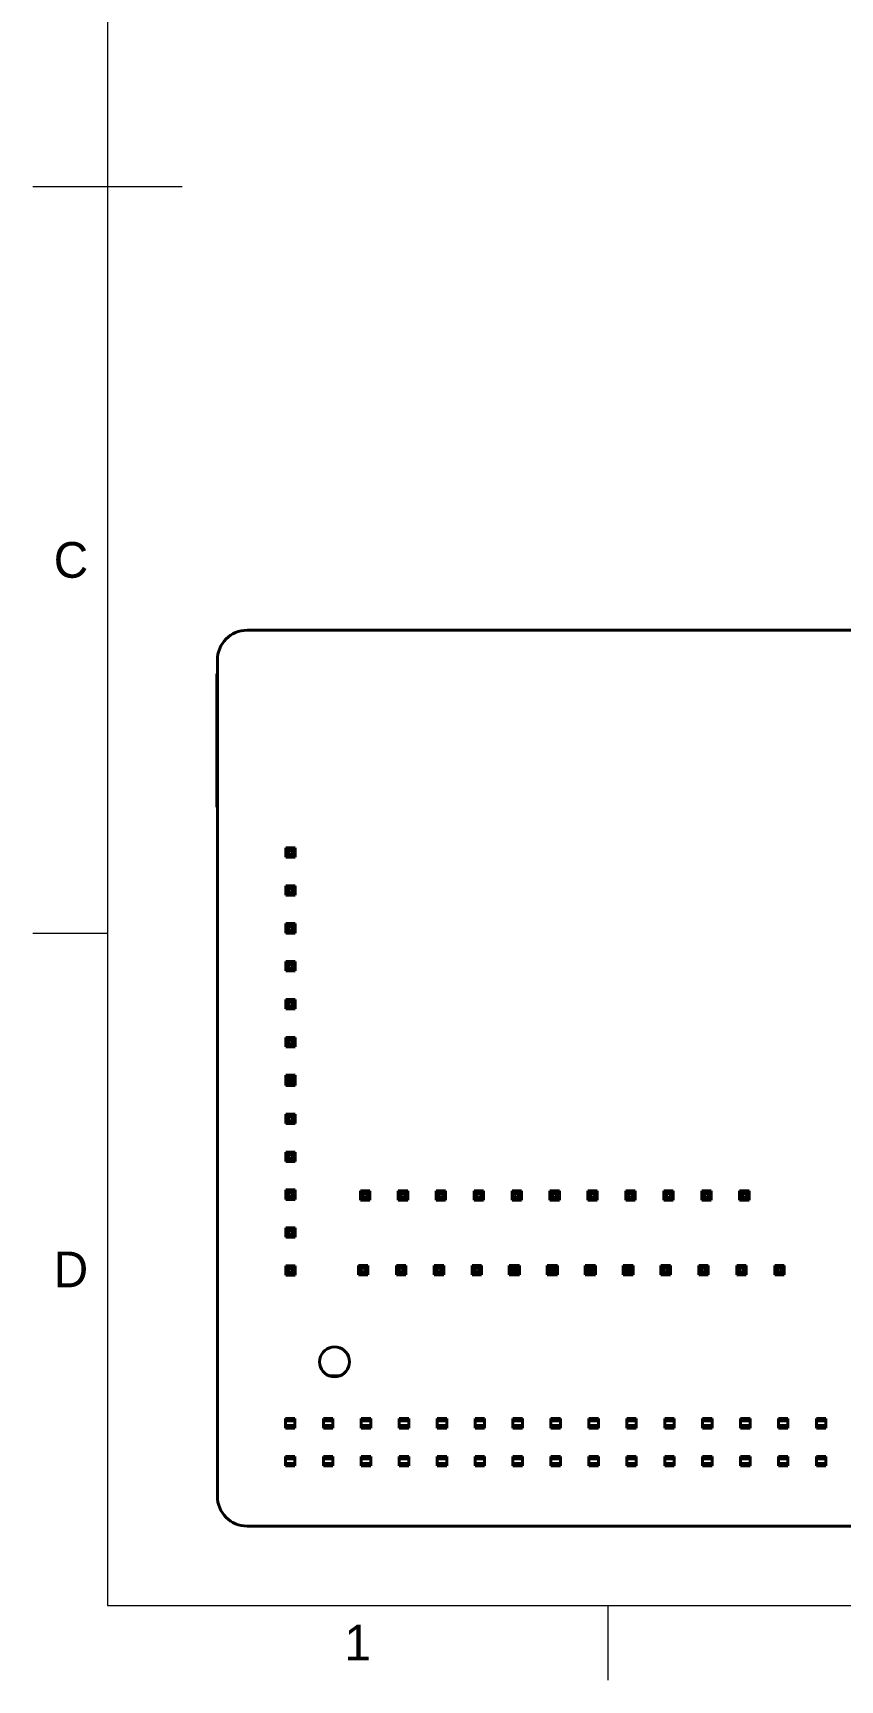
# Model space of a CAD drawing. Header units: millimetres. Extents: x 15 to 292, y 5 to 205.
# Drawn here: x 15 to 69.1, y 5 to 115.3 of the extents above; entities that cross this region are included whole.
import ezdxf

# ---------------------------------------------------------------- set-up
doc = ezdxf.new("R2010")
doc.units = ezdxf.units.MM
doc.layers.add('Border', color=7, linetype='Continuous')
doc.layers.add('Geometries', color=7, linetype='Continuous')
doc.styles.add('Shapr0', font='txt', dxfattribs={"height": 2.3925})

msp = doc.modelspace()

# ---------------------------------------------------------------- linework, layer by layer
at = {"layer": 'Border', "linetype": 'Continuous', "lineweight": 15}
for p, q in [((20, 200), (20, 10)), ((25, 105), (15, 105)), ((20, 55), (15, 55)), ((20, 10), (287, 10)), ((53.5, 10), (53.5, 5))]:
    msp.add_line(p, q, dxfattribs=at)
at = {"layer": 'Geometries', "linetype": 'Continuous', "lineweight": 40}
for p, q in [((70.16, 75.31), (29.35, 75.31)), ((27.35, 73.31), (27.35, 72.39)), ((27.32, 71.1), (27.32, 72.39)), ((27.32, 72.39), (27.35, 72.39)), ((27.35, 72.39), (27.35, 71.1)), ((27.32, 64.74), (27.32, 71.1)), ((27.32, 71.1), (27.35, 71.1)), ((27.35, 71.1), (27.35, 64.74)), ((27.32, 63.45), (27.32, 64.74)), ((27.32, 64.74), (27.35, 64.74)), ((27.35, 64.74), (27.35, 63.45)), ((27.32, 63.45), (27.35, 63.45)), ((27.35, 63.45), (27.35, 17.31)), ((32.13, 60.55), (31.94, 60.74)), ((32.57, 60.74), (31.94, 60.74)), ((31.94, 60.74), (31.94, 60.11)), ((32.57, 60.74), (32.38, 60.55)), ((32.57, 60.11), (32.57, 60.74)), ((31.94, 60.11), (32.13, 60.3)), ((31.94, 60.11), (31.94, 60.11)), ((31.94, 60.11), (32.57, 60.11)), ((32.13, 60.55), (32.13, 60.3)), ((32.38, 60.55), (32.13, 60.55)), ((32.13, 60.3), (32.38, 60.3)), ((32.38, 60.3), (32.38, 60.55)), ((32.57, 60.11), (32.38, 60.3)), ((32.57, 60.11), (32.57, 60.11)), ((32.57, 58.2), (31.94, 58.2)), ((32.13, 58.01), (31.94, 58.2)), ((31.94, 58.2), (31.94, 57.57)), ((31.94, 57.57), (32.13, 57.76)), ((31.94, 57.57), (32.57, 57.57)), ((31.94, 57.57), (31.94, 57.57)), ((32.13, 58.01), (32.13, 57.76)), ((32.38, 58.01), (32.13, 58.01)), ((32.13, 57.76), (32.38, 57.76)), ((32.57, 58.2), (32.38, 58.01)), ((32.38, 57.76), (32.38, 58.01)), ((32.57, 57.57), (32.38, 57.76)), ((32.57, 57.57), (32.57, 58.2)), ((32.57, 57.57), (32.57, 57.57)), ((31.94, 55.66), (31.94, 55.03)), ((32.57, 55.66), (31.94, 55.66)), ((32.13, 55.47), (31.94, 55.66)), ((31.94, 55.03), (32.13, 55.22)), ((32.38, 55.47), (32.13, 55.47)), ((32.13, 55.47), (32.13, 55.22)), ((32.13, 55.22), (32.38, 55.22)), ((32.57, 55.66), (32.38, 55.47)), ((32.38, 55.22), (32.38, 55.47)), ((32.57, 55.03), (32.38, 55.22)), ((32.57, 55.03), (32.57, 55.66)), ((31.94, 55.03), (31.94, 55.03)), ((31.94, 55.03), (32.57, 55.03)), ((32.57, 55.03), (32.57, 55.03)), ((32.57, 53.12), (31.94, 53.12)), ((31.94, 53.12), (31.94, 53.12)), ((31.94, 53.12), (31.94, 52.49)), ((31.94, 53.12), (31.94, 53.12)), ((32.13, 52.93), (31.94, 53.12)), ((32.57, 53.12), (32.38, 52.93)), ((32.57, 52.49), (32.57, 53.12)), ((31.94, 52.49), (32.13, 52.68)), ((31.94, 52.49), (31.94, 52.49)), ((31.94, 52.49), (32.57, 52.49)), ((32.38, 52.93), (32.13, 52.93)), ((32.13, 52.93), (32.13, 52.68)), ((32.13, 52.68), (32.38, 52.68)), ((32.38, 52.68), (32.38, 52.93)), ((32.57, 52.49), (32.38, 52.68)), ((32.57, 52.49), (32.57, 52.49)), ((31.94, 50.58), (31.94, 49.95)), ((32.57, 50.58), (31.94, 50.58)), ((32.13, 50.39), (31.94, 50.58)), ((31.94, 49.95), (32.13, 50.14)), ((31.94, 49.95), (31.94, 49.95)), ((31.94, 49.95), (32.57, 49.95)), ((32.13, 50.39), (32.13, 50.14)), ((32.38, 50.39), (32.13, 50.39)), ((32.13, 50.14), (32.38, 50.14)), ((32.57, 50.58), (32.38, 50.39)), ((32.38, 50.14), (32.38, 50.39)), ((32.57, 49.95), (32.38, 50.14)), ((32.57, 49.95), (32.57, 50.58)), ((32.57, 49.95), (32.57, 49.95)), ((32.57, 48.04), (31.94, 48.04)), ((31.94, 48.04), (31.94, 48.04)), ((31.94, 48.04), (31.94, 47.41)), ((31.94, 48.04), (31.94, 48.04)), ((32.13, 47.85), (31.94, 48.04)), ((31.94, 47.41), (32.13, 47.6)), ((32.38, 47.85), (32.13, 47.85)), ((32.13, 47.85), (32.13, 47.6)), ((32.13, 47.6), (32.38, 47.6)), ((32.57, 48.04), (32.38, 47.85)), ((32.38, 47.6), (32.38, 47.85)), ((32.57, 47.41), (32.38, 47.6)), ((32.57, 47.41), (32.57, 48.04)), ((31.94, 47.41), (31.94, 47.41)), ((31.94, 47.41), (32.57, 47.41)), ((32.57, 47.41), (32.57, 47.41)), ((31.94, 45.5), (32.57, 45.5)), ((31.94, 44.87), (31.94, 45.5)), ((31.94, 45.5), (32.13, 45.31)), ((31.94, 45.44), (31.94, 44.81)), ((32.13, 45.25), (31.94, 45.44)), ((32.13, 45.06), (32.13, 45.31)), ((32.13, 45.31), (32.38, 45.31)), ((32.38, 45.25), (32.13, 45.25)), ((32.13, 45.25), (32.13, 45)), ((32.38, 45.31), (32.57, 45.5)), ((32.57, 45.44), (32.38, 45.25)), ((32.38, 45.31), (32.38, 45.06)), ((32.38, 45), (32.38, 45.25)), ((32.57, 45.5), (32.57, 45.5)), ((32.57, 45.5), (32.57, 45.5)), ((32.57, 45.44), (32.57, 45.5)), ((32.57, 45.44), (32.57, 45.44)), ((32.57, 44.87), (32.57, 45.44)), ((32.57, 44.81), (32.57, 45.44)), ((32.13, 45.06), (31.94, 44.87)), ((31.94, 44.81), (32.13, 45)), ((31.94, 44.81), (32.57, 44.81)), ((31.94, 44.81), (31.94, 44.81)), ((32.38, 45.06), (32.13, 45.06)), ((32.13, 45), (32.38, 45)), ((32.38, 45.06), (32.57, 44.87)), ((32.57, 44.81), (32.38, 45)), ((32.57, 44.81), (32.57, 44.81)), ((31.94, 42.9), (31.94, 42.27)), ((32.57, 42.9), (31.94, 42.9)), ((32.13, 42.71), (31.94, 42.9)), ((31.94, 42.27), (32.13, 42.46)), ((31.94, 42.27), (31.94, 42.27)), ((31.94, 42.27), (32.57, 42.27)), ((32.13, 42.71), (32.13, 42.46)), ((32.38, 42.71), (32.13, 42.71)), ((32.13, 42.46), (32.38, 42.46)), ((32.57, 42.9), (32.38, 42.71)), ((32.38, 42.46), (32.38, 42.71)), ((32.57, 42.27), (32.38, 42.46)), ((32.57, 42.27), (32.57, 42.9)), ((32.57, 42.27), (32.57, 42.27)), ((32.57, 40.36), (31.94, 40.36)), ((31.94, 40.36), (31.94, 39.73)), ((32.13, 40.17), (31.94, 40.36)), ((31.94, 39.73), (32.13, 39.92)), ((31.94, 39.73), (32.57, 39.73)), ((31.94, 39.73), (31.94, 39.73)), ((32.38, 40.17), (32.13, 40.17)), ((32.13, 40.17), (32.13, 39.92)), ((32.13, 39.92), (32.38, 39.92)), ((32.57, 40.36), (32.38, 40.17)), ((32.38, 39.92), (32.38, 40.17)), ((32.57, 39.73), (32.38, 39.92)), ((32.57, 39.73), (32.57, 40.36)), ((32.57, 39.73), (32.57, 39.73)), ((32.57, 37.82), (31.94, 37.82)), ((31.94, 37.82), (31.94, 37.19)), ((32.13, 37.63), (31.94, 37.82)), ((32.38, 37.63), (32.13, 37.63)), ((32.13, 37.63), (32.13, 37.38)), ((32.57, 37.82), (32.38, 37.63)), ((32.38, 37.38), (32.38, 37.63)), ((32.57, 37.19), (32.57, 37.82)), ((36.93, 37.77), (36.93, 37.77)), ((36.93, 37.77), (36.93, 37.14)), ((36.93, 37.77), (37.12, 37.58)), ((37.56, 37.77), (36.93, 37.77)), ((37.37, 37.58), (37.12, 37.58)), ((37.12, 37.58), (37.12, 37.33)), ((37.37, 37.58), (37.56, 37.77)), ((37.37, 37.33), (37.37, 37.58)), ((37.56, 37.14), (37.56, 37.77)), ((37.56, 37.77), (37.56, 37.77)), ((37.56, 37.77), (37.56, 37.77)), ((39.47, 37.77), (39.47, 37.77)), ((39.47, 37.77), (39.47, 37.14)), ((40.1, 37.77), (39.47, 37.77)), ((39.47, 37.77), (39.66, 37.58)), ((39.66, 37.58), (39.66, 37.33)), ((39.91, 37.58), (39.66, 37.58)), ((39.91, 37.58), (40.1, 37.77)), ((39.91, 37.33), (39.91, 37.58)), ((40.1, 37.14), (40.1, 37.77)), ((40.1, 37.77), (40.1, 37.77)), ((40.1, 37.77), (40.1, 37.77)), ((42.01, 37.77), (42.01, 37.77)), ((42.01, 37.77), (42.01, 37.14)), ((42.01, 37.77), (42.64, 37.77)), ((42.01, 37.77), (42.2, 37.58)), ((42.2, 37.58), (42.2, 37.33)), ((42.45, 37.58), (42.2, 37.58)), ((42.45, 37.58), (42.64, 37.77)), ((42.45, 37.33), (42.45, 37.58)), ((42.64, 37.77), (42.64, 37.77)), ((42.64, 37.77), (42.64, 37.77)), ((42.64, 37.14), (42.64, 37.77)), ((44.55, 37.77), (44.55, 37.14)), ((45.18, 37.77), (44.55, 37.77)), ((44.55, 37.77), (44.74, 37.58)), ((44.55, 37.77), (44.55, 37.77)), ((44.74, 37.58), (44.74, 37.33)), ((44.99, 37.58), (44.74, 37.58)), ((44.99, 37.58), (45.18, 37.77)), ((44.99, 37.33), (44.99, 37.58)), ((45.18, 37.14), (45.18, 37.77)), ((47.09, 37.77), (47.09, 37.77)), ((47.09, 37.77), (47.09, 37.14)), ((47.72, 37.77), (47.09, 37.77)), ((47.09, 37.77), (47.28, 37.58)), ((47.28, 37.58), (47.28, 37.33)), ((47.53, 37.58), (47.28, 37.58)), ((47.53, 37.58), (47.72, 37.77)), ((47.53, 37.33), (47.53, 37.58)), ((47.72, 37.14), (47.72, 37.77)), ((49.63, 37.77), (49.63, 37.77)), ((50.26, 37.77), (49.63, 37.77)), ((49.63, 37.77), (49.82, 37.58)), ((49.63, 37.77), (49.63, 37.14)), ((50.07, 37.58), (49.82, 37.58)), ((49.82, 37.58), (49.82, 37.33)), ((50.07, 37.58), (50.26, 37.77)), ((50.07, 37.33), (50.07, 37.58)), ((50.26, 37.14), (50.26, 37.77)), ((52.17, 37.77), (52.17, 37.77)), ((52.17, 37.77), (52.17, 37.14)), ((52.8, 37.77), (52.17, 37.77)), ((52.17, 37.77), (52.36, 37.58)), ((52.61, 37.58), (52.36, 37.58)), ((52.36, 37.58), (52.36, 37.33)), ((52.61, 37.58), (52.8, 37.77)), ((52.61, 37.33), (52.61, 37.58)), ((52.8, 37.14), (52.8, 37.77)), ((54.71, 37.77), (54.71, 37.77)), ((54.71, 37.77), (54.71, 37.14)), ((55.34, 37.77), (54.71, 37.77)), ((54.71, 37.77), (54.9, 37.58)), ((54.9, 37.58), (54.9, 37.33)), ((55.15, 37.58), (54.9, 37.58)), ((55.15, 37.58), (55.34, 37.77)), ((55.15, 37.33), (55.15, 37.58)), ((55.34, 37.14), (55.34, 37.77)), ((55.34, 37.77), (55.34, 37.77)), ((55.34, 37.77), (55.34, 37.77)), ((57.88, 37.77), (57.25, 37.77)), ((57.25, 37.77), (57.25, 37.14)), ((57.25, 37.77), (57.25, 37.77)), ((57.25, 37.77), (57.44, 37.58)), ((57.44, 37.58), (57.44, 37.33)), ((57.69, 37.58), (57.44, 37.58)), ((57.69, 37.58), (57.88, 37.77)), ((57.69, 37.33), (57.69, 37.58)), ((57.88, 37.14), (57.88, 37.77)), ((59.79, 37.77), (59.79, 37.77)), ((60.42, 37.77), (59.79, 37.77)), ((59.79, 37.77), (59.79, 37.14)), ((59.79, 37.77), (59.98, 37.58)), ((59.98, 37.58), (59.98, 37.33)), ((60.23, 37.58), (59.98, 37.58)), ((60.23, 37.58), (60.42, 37.77)), ((60.23, 37.33), (60.23, 37.58)), ((60.42, 37.14), (60.42, 37.77)), ((62.33, 37.77), (62.33, 37.77)), ((62.33, 37.77), (62.52, 37.58)), ((62.96, 37.77), (62.33, 37.77)), ((62.33, 37.77), (62.33, 37.14)), ((62.77, 37.58), (62.52, 37.58)), ((62.52, 37.58), (62.52, 37.33)), ((62.77, 37.58), (62.96, 37.77)), ((62.77, 37.33), (62.77, 37.58)), ((62.96, 37.77), (62.96, 37.77)), ((62.96, 37.77), (62.96, 37.77)), ((62.96, 37.14), (62.96, 37.77)), ((31.94, 37.19), (32.13, 37.38)), ((31.94, 37.19), (31.94, 37.19)), ((31.94, 37.19), (32.57, 37.19)), ((32.13, 37.38), (32.38, 37.38)), ((32.57, 37.19), (32.38, 37.38)), ((32.57, 37.19), (32.57, 37.19)), ((36.93, 37.14), (37.12, 37.33)), ((36.93, 37.14), (37.56, 37.14)), ((36.93, 37.14), (36.93, 37.14)), ((37.12, 37.33), (37.37, 37.33)), ((37.56, 37.14), (37.37, 37.33)), ((39.47, 37.14), (39.66, 37.33)), ((39.47, 37.14), (39.47, 37.14)), ((39.47, 37.14), (40.1, 37.14)), ((39.66, 37.33), (39.91, 37.33)), ((40.1, 37.14), (39.91, 37.33)), ((42.01, 37.14), (42.2, 37.33)), ((42.01, 37.14), (42.64, 37.14)), ((42.01, 37.14), (42.01, 37.14)), ((42.2, 37.33), (42.2, 37.33)), ((42.2, 37.33), (42.45, 37.33)), ((42.64, 37.14), (42.45, 37.33)), ((44.55, 37.14), (44.74, 37.33)), ((44.55, 37.14), (45.18, 37.14)), ((44.55, 37.14), (44.55, 37.14)), ((44.74, 37.33), (44.99, 37.33)), ((45.18, 37.14), (44.99, 37.33)), ((47.09, 37.14), (47.28, 37.33)), ((47.09, 37.14), (47.09, 37.14)), ((47.09, 37.14), (47.72, 37.14)), ((47.28, 37.33), (47.28, 37.33)), ((47.28, 37.33), (47.53, 37.33)), ((47.72, 37.14), (47.53, 37.33)), ((49.63, 37.14), (49.82, 37.33)), ((49.63, 37.14), (49.63, 37.14)), ((49.63, 37.14), (50.26, 37.14)), ((49.82, 37.33), (50.07, 37.33)), ((50.26, 37.14), (50.07, 37.33)), ((52.17, 37.14), (52.36, 37.33)), ((52.17, 37.14), (52.17, 37.14)), ((52.17, 37.14), (52.8, 37.14)), ((52.36, 37.33), (52.36, 37.33)), ((52.36, 37.33), (52.61, 37.33)), ((52.8, 37.14), (52.61, 37.33)), ((54.71, 37.14), (54.9, 37.33)), ((54.71, 37.14), (55.34, 37.14)), ((54.71, 37.14), (54.71, 37.14)), ((54.9, 37.33), (55.15, 37.33)), ((55.34, 37.14), (55.15, 37.33)), ((57.25, 37.14), (57.44, 37.33)), ((57.25, 37.14), (57.88, 37.14)), ((57.25, 37.14), (57.25, 37.14)), ((57.44, 37.33), (57.69, 37.33)), ((57.88, 37.14), (57.69, 37.33)), ((59.79, 37.14), (59.98, 37.33)), ((59.79, 37.14), (59.79, 37.14)), ((59.79, 37.14), (60.42, 37.14)), ((59.98, 37.33), (60.23, 37.33)), ((60.42, 37.14), (60.23, 37.33)), ((62.33, 37.14), (62.52, 37.33)), ((62.33, 37.14), (62.33, 37.14)), ((62.33, 37.14), (62.96, 37.14)), ((62.52, 37.33), (62.77, 37.33)), ((62.96, 37.14), (62.77, 37.33)), ((32.57, 35.28), (31.94, 35.28)), ((31.94, 35.28), (31.94, 34.65)), ((32.13, 35.09), (31.94, 35.28)), ((31.94, 34.65), (32.13, 34.84)), ((31.94, 34.65), (31.94, 34.65)), ((31.94, 34.65), (32.57, 34.65)), ((32.38, 35.09), (32.13, 35.09)), ((32.13, 35.09), (32.13, 34.84)), ((32.13, 34.84), (32.38, 34.84)), ((32.57, 35.28), (32.38, 35.09)), ((32.38, 34.84), (32.38, 35.09)), ((32.57, 34.65), (32.38, 34.84)), ((32.57, 34.65), (32.57, 35.28)), ((32.57, 34.65), (32.57, 34.65)), ((31.94, 32.74), (31.94, 32.11)), ((32.57, 32.74), (31.94, 32.74)), ((32.13, 32.55), (31.94, 32.74)), ((31.94, 32.11), (32.13, 32.3)), ((31.94, 32.11), (31.94, 32.11)), ((31.94, 32.11), (32.57, 32.11)), ((32.13, 32.55), (32.13, 32.3)), ((32.38, 32.55), (32.13, 32.55)), ((32.13, 32.3), (32.38, 32.3)), ((32.57, 32.74), (32.38, 32.55)), ((32.38, 32.3), (32.38, 32.55)), ((32.57, 32.11), (32.38, 32.3)), ((32.57, 32.11), (32.57, 32.74)), ((32.57, 32.11), (32.57, 32.11)), ((36.8, 32.77), (36.8, 32.77)), ((36.8, 32.77), (37.43, 32.77)), ((36.99, 32.58), (36.8, 32.77)), ((36.8, 32.14), (36.8, 32.77)), ((36.99, 32.33), (36.8, 32.14)), ((36.8, 32.14), (36.8, 32.14)), ((37.43, 32.14), (36.8, 32.14)), ((36.99, 32.58), (37.24, 32.58)), ((36.99, 32.33), (36.99, 32.58)), ((37.24, 32.33), (36.99, 32.33)), ((37.43, 32.77), (37.24, 32.58)), ((37.24, 32.58), (37.24, 32.33)), ((37.24, 32.33), (37.43, 32.14)), ((37.43, 32.77), (37.43, 32.14)), ((37.43, 32.77), (37.43, 32.77)), ((37.43, 32.77), (37.43, 32.77)), ((39.34, 32.77), (39.34, 32.77)), ((39.34, 32.77), (39.34, 32.14)), ((39.97, 32.77), (39.34, 32.77)), ((39.34, 32.77), (39.53, 32.58)), ((39.34, 32.14), (39.53, 32.33)), ((39.34, 32.14), (39.34, 32.14)), ((39.34, 32.14), (39.97, 32.14)), ((39.53, 32.58), (39.53, 32.33)), ((39.78, 32.58), (39.53, 32.58)), ((39.53, 32.33), (39.78, 32.33)), ((39.78, 32.58), (39.97, 32.77)), ((39.78, 32.33), (39.78, 32.58)), ((39.97, 32.14), (39.78, 32.33)), ((39.97, 32.14), (39.97, 32.77)), ((39.97, 32.77), (39.97, 32.77)), ((39.97, 32.77), (39.97, 32.77)), ((41.88, 32.77), (41.88, 32.77)), ((42.51, 32.77), (41.88, 32.77)), ((41.88, 32.77), (42.07, 32.58)), ((41.88, 32.77), (41.88, 32.14)), ((41.88, 32.14), (42.07, 32.33)), ((41.88, 32.14), (41.88, 32.14)), ((41.88, 32.14), (42.51, 32.14)), ((42.32, 32.58), (42.07, 32.58)), ((42.07, 32.58), (42.07, 32.33)), ((42.07, 32.33), (42.32, 32.33)), ((42.32, 32.58), (42.51, 32.77)), ((42.32, 32.33), (42.32, 32.58)), ((42.51, 32.14), (42.32, 32.33)), ((42.51, 32.77), (42.51, 32.77)), ((42.51, 32.77), (42.51, 32.77)), ((42.51, 32.14), (42.51, 32.77)), ((44.42, 32.77), (44.42, 32.77)), ((45.05, 32.77), (44.42, 32.77)), ((44.42, 32.77), (44.61, 32.58)), ((44.42, 32.77), (44.42, 32.14)), ((44.42, 32.14), (44.61, 32.33)), ((44.42, 32.14), (44.42, 32.14)), ((44.42, 32.14), (45.05, 32.14)), ((44.61, 32.58), (44.61, 32.33)), ((44.86, 32.58), (44.61, 32.58)), ((44.61, 32.33), (44.86, 32.33)), ((44.86, 32.58), (45.05, 32.77)), ((44.86, 32.33), (44.86, 32.58)), ((45.05, 32.14), (44.86, 32.33)), ((45.05, 32.14), (45.05, 32.77)), ((46.9, 32.77), (46.9, 32.77)), ((47.09, 32.58), (46.9, 32.77)), ((46.9, 32.14), (46.9, 32.77)), ((46.9, 32.77), (46.96, 32.77)), ((47.09, 32.33), (46.9, 32.14)), ((46.9, 32.14), (46.9, 32.14)), ((46.96, 32.14), (46.9, 32.14)), ((47.53, 32.77), (46.96, 32.77)), ((46.96, 32.77), (47.15, 32.58)), ((46.96, 32.77), (47.53, 32.77)), ((46.96, 32.77), (46.96, 32.77)), ((46.96, 32.14), (47.15, 32.33)), ((47.53, 32.14), (46.96, 32.14)), ((46.96, 32.14), (46.96, 32.14)), ((46.96, 32.14), (46.96, 32.14)), ((46.96, 32.14), (47.59, 32.14)), ((47.09, 32.58), (47.15, 32.58)), ((47.09, 32.33), (47.09, 32.58)), ((47.34, 32.33), (47.09, 32.33)), ((47.15, 32.58), (47.34, 32.58)), ((47.15, 32.58), (47.15, 32.58)), ((47.4, 32.58), (47.15, 32.58)), ((47.15, 32.58), (47.15, 32.33)), ((47.15, 32.33), (47.4, 32.33)), ((47.53, 32.77), (47.34, 32.58)), ((47.34, 32.58), (47.34, 32.33)), ((47.34, 32.33), (47.53, 32.14)), ((47.4, 32.58), (47.59, 32.77)), ((47.4, 32.33), (47.4, 32.58)), ((47.59, 32.14), (47.4, 32.33)), ((47.59, 32.77), (47.53, 32.77)), ((47.53, 32.77), (47.53, 32.77)), ((47.53, 32.77), (47.53, 32.77)), ((47.53, 32.77), (47.53, 32.77)), ((47.53, 32.14), (47.53, 32.14)), ((47.53, 32.14), (47.53, 32.14)), ((47.59, 32.14), (47.59, 32.77)), ((49.44, 32.77), (49.44, 32.77)), ((49.44, 32.77), (49.44, 32.14)), ((50.07, 32.77), (49.44, 32.77)), ((49.44, 32.77), (49.63, 32.58)), ((49.44, 32.14), (49.63, 32.33)), ((49.44, 32.14), (49.44, 32.14)), ((49.44, 32.14), (49.5, 32.14)), ((50.07, 32.77), (49.5, 32.77)), ((49.5, 32.77), (49.69, 32.58)), ((49.5, 32.14), (49.69, 32.33)), ((49.5, 32.14), (50.07, 32.14)), ((49.5, 32.14), (49.5, 32.14)), ((49.5, 32.14), (50.13, 32.14)), ((49.88, 32.58), (49.63, 32.58)), ((49.63, 32.58), (49.63, 32.33)), ((49.63, 32.33), (49.88, 32.33)), ((49.69, 32.58), (49.69, 32.33)), ((49.94, 32.58), (49.69, 32.58)), ((49.69, 32.33), (49.94, 32.33)), ((49.88, 32.58), (50.07, 32.77)), ((49.88, 32.33), (49.88, 32.58)), ((50.07, 32.14), (49.88, 32.33)), ((49.94, 32.58), (50.13, 32.77)), ((49.94, 32.33), (49.94, 32.58)), ((50.13, 32.14), (49.94, 32.33)), ((50.13, 32.77), (50.07, 32.77)), ((50.07, 32.77), (50.07, 32.77)), ((50.13, 32.14), (50.13, 32.77)), ((51.98, 32.77), (51.98, 32.77)), ((52.04, 32.77), (51.98, 32.77)), ((51.98, 32.77), (52.17, 32.58)), ((51.98, 32.77), (51.98, 32.14)), ((51.98, 32.14), (52.17, 32.33)), ((51.98, 32.14), (51.98, 32.14)), ((51.98, 32.14), (52.61, 32.14)), ((52.61, 32.77), (52.04, 32.77)), ((52.04, 32.77), (52.23, 32.58)), ((52.61, 32.77), (52.04, 32.77)), ((52.04, 32.77), (52.04, 32.77)), ((52.04, 32.14), (52.23, 32.33)), ((52.04, 32.14), (52.67, 32.14)), ((52.17, 32.58), (52.17, 32.33)), ((52.23, 32.58), (52.17, 32.58)), ((52.17, 32.33), (52.42, 32.33)), ((52.48, 32.58), (52.23, 32.58)), ((52.23, 32.58), (52.23, 32.33)), ((52.42, 32.58), (52.23, 32.58)), ((52.23, 32.58), (52.23, 32.58)), ((52.23, 32.33), (52.48, 32.33)), ((52.42, 32.58), (52.61, 32.77)), ((52.42, 32.33), (52.42, 32.58)), ((52.61, 32.14), (52.42, 32.33)), ((52.48, 32.58), (52.67, 32.77)), ((52.48, 32.33), (52.48, 32.58)), ((52.67, 32.14), (52.48, 32.33)), ((52.67, 32.77), (52.61, 32.77)), ((52.61, 32.77), (52.61, 32.77)), ((52.61, 32.77), (52.61, 32.77)), ((52.61, 32.77), (52.61, 32.77)), ((52.67, 32.77), (52.67, 32.77)), ((52.67, 32.77), (52.67, 32.77)), ((52.67, 32.14), (52.67, 32.77)), ((54.52, 32.77), (54.52, 32.77)), ((54.52, 32.77), (54.52, 32.14)), ((55.15, 32.77), (54.52, 32.77)), ((54.52, 32.77), (54.71, 32.58)), ((54.52, 32.14), (54.71, 32.33)), ((54.52, 32.14), (54.52, 32.14)), ((54.52, 32.14), (54.58, 32.14)), ((54.58, 32.77), (55.21, 32.77)), ((54.58, 32.77), (54.77, 32.58)), ((54.58, 32.14), (54.77, 32.33)), ((54.58, 32.14), (55.21, 32.14)), ((54.58, 32.14), (55.15, 32.14)), ((54.58, 32.14), (54.58, 32.14)), ((54.71, 32.58), (54.71, 32.33)), ((54.77, 32.58), (54.71, 32.58)), ((54.71, 32.33), (54.96, 32.33)), ((54.77, 32.58), (54.77, 32.33)), ((55.02, 32.58), (54.77, 32.58)), ((54.96, 32.58), (54.77, 32.58)), ((54.77, 32.58), (54.77, 32.58)), ((54.77, 32.33), (55.02, 32.33)), ((54.96, 32.58), (55.15, 32.77)), ((54.96, 32.33), (54.96, 32.58)), ((55.15, 32.14), (54.96, 32.33)), ((55.02, 32.58), (55.21, 32.77)), ((55.02, 32.33), (55.02, 32.58)), ((55.21, 32.14), (55.02, 32.33)), ((55.21, 32.14), (55.21, 32.77)), ((55.21, 32.77), (55.21, 32.77)), ((55.21, 32.77), (55.21, 32.77)), ((57.06, 32.77), (57.06, 32.77)), ((57.69, 32.77), (57.06, 32.77)), ((57.06, 32.77), (57.25, 32.58)), ((57.06, 32.77), (57.06, 32.14)), ((57.06, 32.14), (57.25, 32.33)), ((57.06, 32.14), (57.06, 32.14)), ((57.06, 32.14), (57.69, 32.14)), ((57.5, 32.58), (57.25, 32.58)), ((57.25, 32.58), (57.25, 32.33)), ((57.25, 32.33), (57.5, 32.33)), ((57.5, 32.58), (57.69, 32.77)), ((57.5, 32.33), (57.5, 32.58)), ((57.69, 32.14), (57.5, 32.33)), ((57.69, 32.14), (57.69, 32.77)), ((59.6, 32.77), (59.6, 32.77)), ((60.23, 32.77), (59.6, 32.77)), ((59.6, 32.77), (59.79, 32.58)), ((59.6, 32.77), (59.6, 32.14)), ((59.6, 32.14), (59.79, 32.33)), ((59.6, 32.14), (60.23, 32.14)), ((59.6, 32.14), (59.6, 32.14)), ((59.79, 32.58), (59.79, 32.33)), ((60.04, 32.58), (59.79, 32.58)), ((59.79, 32.33), (60.04, 32.33)), ((60.04, 32.58), (60.23, 32.77)), ((60.04, 32.33), (60.04, 32.58)), ((60.23, 32.14), (60.04, 32.33)), ((60.23, 32.14), (60.23, 32.77)), ((62.14, 32.77), (62.14, 32.77)), ((62.14, 32.77), (62.14, 32.14)), ((62.77, 32.77), (62.14, 32.77)), ((62.14, 32.77), (62.33, 32.58)), ((62.14, 32.14), (62.33, 32.33)), ((62.14, 32.14), (62.14, 32.14)), ((62.14, 32.14), (62.77, 32.14)), ((62.33, 32.58), (62.33, 32.33)), ((62.58, 32.58), (62.33, 32.58)), ((62.33, 32.33), (62.58, 32.33)), ((62.58, 32.58), (62.77, 32.77)), ((62.58, 32.33), (62.58, 32.58)), ((62.77, 32.14), (62.58, 32.33)), ((62.77, 32.77), (62.77, 32.77)), ((62.77, 32.77), (62.77, 32.77)), ((62.77, 32.14), (62.77, 32.77)), ((64.68, 32.77), (64.68, 32.77)), ((64.68, 32.77), (65.31, 32.77)), ((64.68, 32.77), (64.87, 32.58)), ((64.68, 32.77), (64.68, 32.14)), ((64.68, 32.14), (64.87, 32.33)), ((64.68, 32.14), (65.31, 32.14)), ((64.68, 32.14), (64.68, 32.14)), ((64.87, 32.58), (64.87, 32.33)), ((65.12, 32.58), (64.87, 32.58)), ((64.87, 32.33), (65.12, 32.33)), ((65.12, 32.58), (65.31, 32.77)), ((65.12, 32.33), (65.12, 32.58)), ((65.31, 32.14), (65.12, 32.33)), ((65.31, 32.14), (65.31, 32.77)), ((65.31, 32.77), (65.31, 32.77)), ((65.31, 32.77), (65.31, 32.77)), ((34.85, 25.37), (35.55, 25.37)), ((31.91, 22.52), (32.55, 22.52)), ((31.91, 22.36), (31.91, 22.52)), ((31.91, 22.36), (32.55, 22.36)), ((31.91, 22.04), (31.91, 22.36)), ((32.55, 22.52), (32.55, 22.36)), ((32.55, 22.04), (32.55, 22.36)), ((34.45, 22.36), (34.45, 22.52)), ((34.45, 22.52), (35.09, 22.52)), ((34.45, 22.04), (34.45, 22.36)), ((34.45, 22.36), (35.09, 22.36)), ((35.09, 22.52), (35.09, 22.36)), ((35.09, 22.04), (35.09, 22.36)), ((36.99, 22.36), (36.99, 22.52)), ((36.99, 22.52), (37.63, 22.52)), ((36.99, 22.04), (36.99, 22.36)), ((36.99, 22.36), (37.63, 22.36)), ((37.63, 22.52), (37.63, 22.36)), ((37.63, 22.04), (37.63, 22.36)), ((39.53, 22.36), (39.53, 22.52)), ((39.53, 22.52), (40.17, 22.52)), ((39.53, 22.04), (39.53, 22.36)), ((39.53, 22.36), (40.17, 22.36)), ((40.17, 22.52), (40.17, 22.36)), ((40.17, 22.04), (40.17, 22.36)), ((42.07, 22.36), (42.07, 22.52)), ((42.07, 22.52), (42.71, 22.52)), ((42.07, 22.04), (42.07, 22.36)), ((42.07, 22.36), (42.71, 22.36)), ((42.71, 22.52), (42.71, 22.36)), ((42.71, 22.04), (42.71, 22.36)), ((44.61, 22.36), (44.61, 22.52)), ((44.61, 22.52), (45.25, 22.52)), ((44.61, 22.04), (44.61, 22.36)), ((44.61, 22.36), (45.25, 22.36)), ((45.25, 22.52), (45.25, 22.36)), ((45.25, 22.04), (45.25, 22.36)), ((47.15, 22.36), (47.15, 22.52)), ((47.15, 22.52), (47.79, 22.52)), ((47.15, 22.04), (47.15, 22.36)), ((47.15, 22.36), (47.79, 22.36)), ((47.79, 22.52), (47.79, 22.36)), ((47.79, 22.04), (47.79, 22.36)), ((49.69, 22.36), (49.69, 22.52)), ((49.69, 22.52), (50.33, 22.52)), ((49.69, 22.04), (49.69, 22.36)), ((49.69, 22.36), (50.33, 22.36)), ((50.33, 22.52), (50.33, 22.36)), ((50.33, 22.04), (50.33, 22.36)), ((52.23, 22.36), (52.23, 22.52)), ((52.23, 22.52), (52.87, 22.52)), ((52.23, 22.04), (52.23, 22.36)), ((52.23, 22.36), (52.87, 22.36)), ((52.87, 22.52), (52.87, 22.36)), ((52.87, 22.04), (52.87, 22.36)), ((54.77, 22.36), (54.77, 22.52)), ((54.77, 22.52), (55.41, 22.52)), ((54.77, 22.04), (54.77, 22.36)), ((54.77, 22.36), (55.41, 22.36)), ((55.41, 22.52), (55.41, 22.36)), ((55.41, 22.04), (55.41, 22.36)), ((57.31, 22.36), (57.31, 22.52)), ((57.31, 22.52), (57.95, 22.52)), ((57.31, 22.04), (57.31, 22.36)), ((57.31, 22.36), (57.95, 22.36)), ((57.95, 22.52), (57.95, 22.36)), ((57.95, 22.04), (57.95, 22.36)), ((59.85, 22.36), (59.85, 22.52)), ((59.85, 22.52), (60.49, 22.52)), ((59.85, 22.04), (59.85, 22.36)), ((59.85, 22.36), (60.49, 22.36)), ((60.49, 22.52), (60.49, 22.36)), ((60.49, 22.04), (60.49, 22.36)), ((62.39, 22.36), (62.39, 22.52)), ((62.39, 22.52), (63.03, 22.52)), ((62.39, 22.04), (62.39, 22.36)), ((62.39, 22.36), (63.03, 22.36)), ((63.03, 22.52), (63.03, 22.36)), ((63.03, 22.04), (63.03, 22.36)), ((64.93, 22.36), (64.93, 22.52)), ((64.93, 22.52), (65.57, 22.52)), ((64.93, 22.04), (64.93, 22.36)), ((64.93, 22.36), (65.57, 22.36)), ((65.57, 22.52), (65.57, 22.36)), ((65.57, 22.04), (65.57, 22.36)), ((67.47, 22.36), (67.47, 22.52)), ((67.47, 22.52), (68.11, 22.52)), ((67.47, 22.04), (67.47, 22.36)), ((67.47, 22.36), (68.11, 22.36)), ((68.11, 22.52), (68.11, 22.36)), ((68.11, 22.04), (68.11, 22.36)), ((31.91, 21.88), (31.91, 22.04)), ((31.91, 22.04), (32.55, 22.04)), ((31.91, 21.88), (32.55, 21.88)), ((32.55, 22.04), (32.55, 21.88)), ((34.45, 21.88), (34.45, 22.04)), ((34.45, 22.04), (35.09, 22.04)), ((34.45, 21.88), (35.09, 21.88)), ((35.09, 22.04), (35.09, 21.88)), ((36.99, 21.88), (36.99, 22.04)), ((36.99, 22.04), (37.63, 22.04)), ((36.99, 21.88), (37.63, 21.88)), ((37.63, 22.04), (37.63, 21.88)), ((39.53, 21.88), (39.53, 22.04)), ((39.53, 22.04), (40.17, 22.04)), ((39.53, 21.88), (40.17, 21.88)), ((40.17, 22.04), (40.17, 21.88)), ((42.07, 21.88), (42.07, 22.04)), ((42.07, 22.04), (42.71, 22.04)), ((42.07, 21.88), (42.71, 21.88)), ((42.71, 22.04), (42.71, 21.88)), ((44.61, 21.88), (44.61, 22.04)), ((44.61, 22.04), (45.25, 22.04)), ((44.61, 21.88), (45.25, 21.88)), ((45.25, 22.04), (45.25, 21.88)), ((47.15, 22.04), (47.79, 22.04)), ((47.15, 21.88), (47.15, 22.04)), ((47.15, 21.88), (47.79, 21.88)), ((47.79, 22.04), (47.79, 21.88)), ((49.69, 21.88), (49.69, 22.04)), ((49.69, 22.04), (50.33, 22.04)), ((49.69, 21.88), (50.33, 21.88)), ((50.33, 22.04), (50.33, 21.88)), ((52.23, 21.88), (52.23, 22.04)), ((52.23, 22.04), (52.87, 22.04)), ((52.23, 21.88), (52.87, 21.88)), ((52.87, 22.04), (52.87, 21.88)), ((54.77, 21.88), (54.77, 22.04)), ((54.77, 22.04), (55.41, 22.04)), ((54.77, 21.88), (55.41, 21.88)), ((55.41, 22.04), (55.41, 21.88)), ((57.31, 21.88), (57.31, 22.04)), ((57.31, 22.04), (57.95, 22.04)), ((57.31, 21.88), (57.95, 21.88)), ((57.95, 22.04), (57.95, 21.88)), ((59.85, 22.04), (60.49, 22.04)), ((59.85, 21.88), (59.85, 22.04)), ((59.85, 21.88), (60.49, 21.88)), ((60.49, 22.04), (60.49, 21.88)), ((62.39, 21.88), (62.39, 22.04)), ((62.39, 22.04), (63.03, 22.04)), ((62.39, 21.88), (63.03, 21.88)), ((63.03, 22.04), (63.03, 21.88)), ((64.93, 21.88), (64.93, 22.04)), ((64.93, 22.04), (65.57, 22.04)), ((64.93, 21.88), (65.57, 21.88)), ((65.57, 22.04), (65.57, 21.88)), ((67.47, 21.88), (67.47, 22.04)), ((67.47, 22.04), (68.11, 22.04)), ((67.47, 21.88), (68.11, 21.88)), ((68.11, 22.04), (68.11, 21.88)), ((31.91, 19.98), (32.55, 19.98)), ((31.91, 19.82), (31.91, 19.98)), ((32.55, 19.98), (32.55, 19.82)), ((34.45, 19.82), (34.45, 19.98)), ((34.45, 19.98), (35.09, 19.98)), ((35.09, 19.98), (35.09, 19.82)), ((36.99, 19.82), (36.99, 19.98)), ((36.99, 19.98), (37.63, 19.98)), ((37.63, 19.98), (37.63, 19.82)), ((39.53, 19.98), (40.17, 19.98)), ((39.53, 19.82), (39.53, 19.98)), ((40.17, 19.98), (40.17, 19.82)), ((42.07, 19.82), (42.07, 19.98)), ((42.07, 19.98), (42.71, 19.98)), ((42.71, 19.98), (42.71, 19.82)), ((44.61, 19.82), (44.61, 19.98)), ((44.61, 19.98), (45.25, 19.98)), ((45.25, 19.98), (45.25, 19.82)), ((47.15, 19.82), (47.15, 19.98)), ((47.15, 19.98), (47.79, 19.98)), ((47.79, 19.98), (47.79, 19.82)), ((49.69, 19.82), (49.69, 19.98)), ((49.69, 19.98), (50.33, 19.98)), ((50.33, 19.98), (50.33, 19.82)), ((52.23, 19.82), (52.23, 19.98)), ((52.23, 19.98), (52.87, 19.98)), ((52.87, 19.98), (52.87, 19.82)), ((54.77, 19.82), (54.77, 19.98)), ((54.77, 19.98), (55.41, 19.98)), ((55.41, 19.98), (55.41, 19.82)), ((57.31, 19.82), (57.31, 19.98)), ((57.31, 19.98), (57.95, 19.98)), ((57.95, 19.98), (57.95, 19.82)), ((59.85, 19.82), (59.85, 19.98)), ((59.85, 19.98), (60.49, 19.98)), ((60.49, 19.98), (60.49, 19.82)), ((62.39, 19.98), (63.03, 19.98)), ((62.39, 19.82), (62.39, 19.98)), ((63.03, 19.98), (63.03, 19.82)), ((64.93, 19.82), (64.93, 19.98)), ((64.93, 19.98), (65.57, 19.98)), ((65.57, 19.98), (65.57, 19.82)), ((67.47, 19.82), (67.47, 19.98)), ((67.47, 19.98), (68.11, 19.98)), ((68.11, 19.98), (68.11, 19.82)), ((31.91, 19.82), (32.55, 19.82)), ((31.91, 19.5), (31.91, 19.82)), ((31.91, 19.34), (31.91, 19.5)), ((31.91, 19.5), (32.55, 19.5)), ((31.91, 19.34), (32.55, 19.34)), ((32.55, 19.5), (32.55, 19.82)), ((32.55, 19.5), (32.55, 19.34)), ((34.45, 19.5), (34.45, 19.82)), ((34.45, 19.82), (35.09, 19.82)), ((34.45, 19.34), (34.45, 19.5)), ((34.45, 19.5), (35.09, 19.5)), ((34.45, 19.34), (35.09, 19.34)), ((35.09, 19.5), (35.09, 19.82)), ((35.09, 19.5), (35.09, 19.34)), ((36.99, 19.5), (36.99, 19.82)), ((36.99, 19.82), (37.63, 19.82)), ((36.99, 19.34), (36.99, 19.5)), ((36.99, 19.5), (37.63, 19.5)), ((36.99, 19.34), (37.63, 19.34)), ((37.63, 19.5), (37.63, 19.82)), ((37.63, 19.5), (37.63, 19.34)), ((39.53, 19.5), (39.53, 19.82)), ((39.53, 19.82), (40.17, 19.82)), ((39.53, 19.34), (39.53, 19.5)), ((39.53, 19.5), (40.17, 19.5)), ((39.53, 19.34), (40.17, 19.34)), ((40.17, 19.5), (40.17, 19.82)), ((40.17, 19.5), (40.17, 19.34)), ((42.07, 19.5), (42.07, 19.82)), ((42.07, 19.82), (42.71, 19.82)), ((42.07, 19.5), (42.71, 19.5)), ((42.07, 19.34), (42.07, 19.5)), ((42.07, 19.34), (42.71, 19.34)), ((42.71, 19.5), (42.71, 19.82)), ((42.71, 19.5), (42.71, 19.34)), ((44.61, 19.5), (44.61, 19.82)), ((44.61, 19.82), (45.25, 19.82)), ((44.61, 19.34), (44.61, 19.5)), ((44.61, 19.5), (45.25, 19.5)), ((44.61, 19.34), (45.25, 19.34)), ((45.25, 19.5), (45.25, 19.82)), ((45.25, 19.5), (45.25, 19.34)), ((47.15, 19.5), (47.15, 19.82)), ((47.15, 19.82), (47.79, 19.82)), ((47.15, 19.34), (47.15, 19.5)), ((47.15, 19.5), (47.79, 19.5)), ((47.15, 19.34), (47.79, 19.34)), ((47.79, 19.5), (47.79, 19.82)), ((47.79, 19.5), (47.79, 19.34)), ((49.69, 19.5), (49.69, 19.82)), ((49.69, 19.82), (50.33, 19.82)), ((49.69, 19.34), (49.69, 19.5)), ((49.69, 19.5), (50.33, 19.5)), ((49.69, 19.34), (50.33, 19.34)), ((50.33, 19.5), (50.33, 19.82)), ((50.33, 19.5), (50.33, 19.34)), ((52.23, 19.5), (52.23, 19.82)), ((52.23, 19.82), (52.87, 19.82)), ((52.23, 19.34), (52.23, 19.5)), ((52.23, 19.5), (52.87, 19.5)), ((52.23, 19.34), (52.87, 19.34)), ((52.87, 19.5), (52.87, 19.82)), ((52.87, 19.5), (52.87, 19.34)), ((54.77, 19.82), (55.41, 19.82)), ((54.77, 19.5), (54.77, 19.82)), ((54.77, 19.34), (54.77, 19.5)), ((54.77, 19.5), (55.41, 19.5)), ((54.77, 19.34), (55.41, 19.34)), ((55.41, 19.5), (55.41, 19.82)), ((55.41, 19.5), (55.41, 19.34)), ((57.31, 19.5), (57.31, 19.82)), ((57.31, 19.82), (57.95, 19.82)), ((57.31, 19.34), (57.31, 19.5)), ((57.31, 19.5), (57.95, 19.5)), ((57.31, 19.34), (57.95, 19.34)), ((57.95, 19.5), (57.95, 19.82)), ((57.95, 19.5), (57.95, 19.34)), ((59.85, 19.5), (59.85, 19.82)), ((59.85, 19.82), (60.49, 19.82)), ((59.85, 19.34), (59.85, 19.5)), ((59.85, 19.5), (60.49, 19.5)), ((59.85, 19.34), (60.49, 19.34)), ((60.49, 19.5), (60.49, 19.82)), ((60.49, 19.5), (60.49, 19.34)), ((62.39, 19.5), (62.39, 19.82)), ((62.39, 19.82), (63.03, 19.82)), ((62.39, 19.34), (62.39, 19.5)), ((62.39, 19.5), (63.03, 19.5)), ((62.39, 19.34), (63.03, 19.34)), ((63.03, 19.5), (63.03, 19.82)), ((63.03, 19.5), (63.03, 19.34)), ((64.93, 19.5), (64.93, 19.82)), ((64.93, 19.82), (65.57, 19.82)), ((64.93, 19.34), (64.93, 19.5)), ((64.93, 19.5), (65.57, 19.5)), ((64.93, 19.34), (65.57, 19.34)), ((65.57, 19.5), (65.57, 19.82)), ((65.57, 19.5), (65.57, 19.34)), ((67.47, 19.5), (67.47, 19.82)), ((67.47, 19.82), (68.11, 19.82)), ((67.47, 19.34), (67.47, 19.5)), ((67.47, 19.5), (68.11, 19.5)), ((67.47, 19.34), (68.11, 19.34)), ((68.11, 19.5), (68.11, 19.82)), ((68.11, 19.5), (68.11, 19.34)), ((135.35, 15.31), (29.35, 15.31))]:
    msp.add_line(p, q, dxfattribs=at)
for centre, radius, start, end in [((29.35, 73.31), 2, 90, 180), ((35.2, 26.31), 1, 290.6097, 249.3903), ((35.2, 26.31), 1, 249.3903, 290.6097), ((29.35, 17.31), 2, 180, 270)]:
    msp.add_arc(centre, radius, start, end, dxfattribs=at)

# ---------------------------------------------------------------- texts
at = {"layer": 'Border', "linetype": 'Continuous', "lineweight": 15, "char_height": 2.39, "width": 2.3925, "style": 'Shapr0'}
for s, insert, attachment_point in [('C', (18.7, 80), 6), ('D', (18.7, 32.5), 6), ('1', (36.75, 8.7), 2)]:
    msp.add_mtext(s, dxfattribs=dict(at, insert=insert, attachment_point=attachment_point))

doc.saveas('drawing.dxf')
